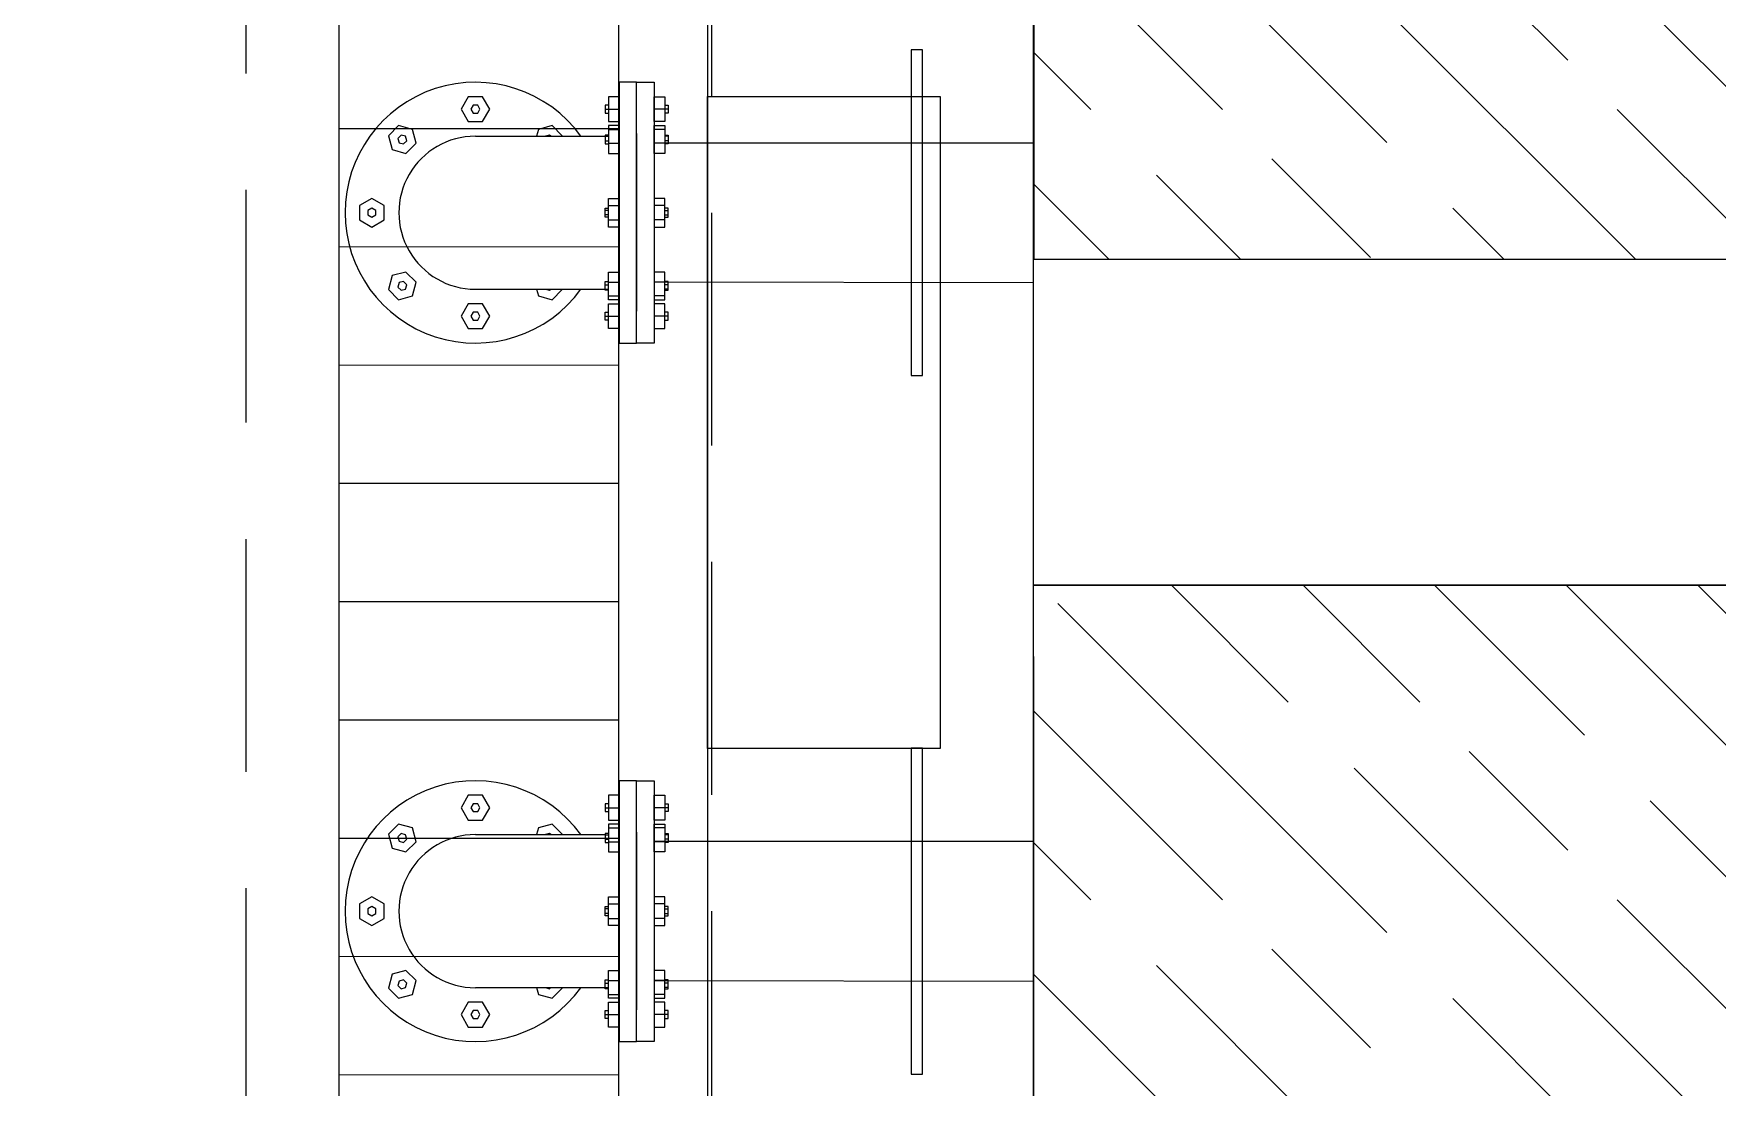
# Model space of a CAD drawing. Header units: millimetres. Extents: x 226317 to 226469, y 8188100 to 8188260.
# Drawn here: x 226395.003 to 226396.812, y 8188235.845 to 8188236.976 of the extents above; entities that cross this region are included whole.
import ezdxf

# ---------------------------------------------------------------- set-up
doc = ezdxf.new("R2010")
doc.units = ezdxf.units.MM
doc.linetypes.add('DASHDOT2', pattern=[0.5, 0.25, -0.125, 0, -0.125])
doc.linetypes.add('HIDDEN', pattern=[0.375, 0.25, -0.125])
for name, color, linetype in [('0-ACOPLES FLEXIBLES', 8, 'Continuous'), ('0-TUBERIAS', 8, 'Continuous'), ('AGUA', 8, 'DASHDOT2'), ('D_MURO', 8, 'Continuous')]:
    doc.layers.add(name, color=color, linetype=linetype)
for name, color, linetype, lineweight in [('A-ESTRUCTURA-PLACAS', 8, 'Continuous', 35), ('A-MURO ALTO', 8, 'Continuous', 30), ('A-MUROS', 8, 'Continuous', 30)]:
    doc.layers.add(name, color=color, linetype=linetype, lineweight=lineweight)

# ---------------------------------------------------------------- blocks, each defined once
blk = doc.blocks.new('ASDA')
at = {"lineweight": 0}
h = blk.add_hatch(dxfattribs=at)
h.set_pattern_fill('ANSI31', color=8, scale=0.04, angle=135)
h.set_pattern_definition([(180, (-3001.96289, -958.96481), (-5e-17, -0.127), [])])
h.paths.add_polyline_path([(-0.0456, 0.0754), (-0.3456, 0.0754), (-0.3456, -8.575), (-0.0456, -8.575)])
at = {"layer": '0-ACOPLES FLEXIBLES', "color": 8, "lineweight": 0, "elevation": 0}
for points in [[(0.269, -4.1246), (0.281, -4.1246), (0.281, -3.7746), (0.269, -3.7746)], [(0.269, -4.8746), (0.281, -4.8746), (0.281, -4.5246), (0.269, -4.5246)]]:
    blk.add_lwpolyline(points, close=True, dxfattribs=at)
at = {"layer": '0-TUBERIAS', "color": 8, "linetype": 'Continuous', "lineweight": 0}
for p, q in [((-0.06, -3.8385), (-0.0448, -3.8385)), ((-0.0261, -3.8646), (-0.0261, -3.8437)), ((-0.0261, -3.8646), (-0.0261, -3.8437)), ((0.0078, -3.8385), (-0.0073, -3.8385)), ((-0.1994, -3.8674), (-0.06, -3.8674)), ((-0.06, -3.8675), (-0.0562, -3.8675)), ((-0.0562, -3.8601), (-0.0448, -3.8601)), ((-0.0261, -3.8646), (-0.0261, -4.0346)), ((-0.0261, -3.8646), (-0.0261, -3.9438)), ((-0.0261, -3.8646), (-0.0261, -4.0346)), ((-0.0261, -3.8646), (-0.0261, -3.9438)), ((0.004, -3.8601), (-0.0073, -3.8601)), ((0.0078, -3.8675), (0.004, -3.8675)), ((-0.06, -3.8723), (-0.0562, -3.8723)), ((-0.0562, -3.875), (-0.0448, -3.875)), ((0.004, -3.875), (-0.0073, -3.875)), ((0.0078, -3.8723), (0.004, -3.8723)), ((-0.0562, -3.9419), (-0.0448, -3.9419)), ((0.004, -3.9419), (-0.0073, -3.9419)), ((-0.0562, -3.9471), (-0.06, -3.9471)), ((-0.0562, -3.952), (-0.06, -3.952)), ((-0.0562, -3.9573), (-0.0448, -3.9573)), ((-0.0261, -3.9553), (-0.0261, -4.0346)), ((-0.0261, -3.9553), (-0.0261, -4.0346)), ((0.004, -3.9573), (-0.0073, -3.9573)), ((0.004, -3.9471), (0.0078, -3.9471)), ((0.004, -3.952), (0.0078, -3.952)), ((-0.1994, -4.0317), (-0.06, -4.0317)), ((-0.06, -4.0269), (-0.0562, -4.0269)), ((-0.06, -4.0316), (-0.0562, -4.0316)), ((-0.0562, -4.0242), (-0.0448, -4.0242)), ((0.004, -4.0242), (-0.0073, -4.0242)), ((0.0078, -4.0269), (0.004, -4.0269)), ((0.0078, -4.0316), (0.004, -4.0316)), ((-0.0562, -4.039), (-0.0448, -4.039)), ((-0.0261, -4.0346), (-0.0261, -4.0554)), ((-0.0261, -4.0346), (-0.0261, -4.0554)), ((0.004, -4.039), (-0.0073, -4.039)), ((-0.06, -4.0607), (-0.0448, -4.0607)), ((0.0078, -4.0607), (-0.0073, -4.0607)), ((-0.06, -4.5885), (-0.0448, -4.5885)), ((-0.0261, -4.6146), (-0.0261, -4.5937)), ((-0.0261, -4.6146), (-0.0261, -4.5937)), ((0.0078, -4.5885), (-0.0073, -4.5885)), ((-0.0562, -4.6101), (-0.0448, -4.6101)), ((0.004, -4.6101), (-0.0073, -4.6101)), ((-0.1994, -4.6174), (-0.06, -4.6174)), ((-0.06, -4.6176), (-0.0562, -4.6176)), ((-0.06, -4.6223), (-0.0562, -4.6223)), ((-0.0562, -4.625), (-0.0448, -4.625)), ((-0.0261, -4.6146), (-0.0261, -4.7846)), ((-0.0261, -4.6146), (-0.0261, -4.6938)), ((-0.0261, -4.6146), (-0.0261, -4.7846)), ((-0.0261, -4.6146), (-0.0261, -4.6938)), ((0.004, -4.625), (-0.0073, -4.625)), ((0.0078, -4.6176), (0.004, -4.6176)), ((0.0078, -4.6223), (0.004, -4.6223)), ((-0.0562, -4.6971), (-0.06, -4.6971)), ((-0.0562, -4.702), (-0.06, -4.702)), ((-0.0562, -4.6919), (-0.0448, -4.6919)), ((0.004, -4.6919), (-0.0073, -4.6919)), ((0.004, -4.6971), (0.0078, -4.6971)), ((0.004, -4.702), (0.0078, -4.702)), ((-0.0562, -4.7073), (-0.0448, -4.7073)), ((-0.0261, -4.7053), (-0.0261, -4.7846)), ((-0.0261, -4.7053), (-0.0261, -4.7846)), ((0.004, -4.7073), (-0.0073, -4.7073)), ((-0.0562, -4.7742), (-0.0448, -4.7742)), ((0.004, -4.7742), (-0.0073, -4.7742)), ((-0.1994, -4.7817), (-0.06, -4.7817)), ((-0.06, -4.7769), (-0.0562, -4.7769)), ((-0.06, -4.7816), (-0.0562, -4.7816)), ((-0.0562, -4.789), (-0.0448, -4.789)), ((-0.0261, -4.7846), (-0.0261, -4.8054)), ((-0.0261, -4.7846), (-0.0261, -4.8054)), ((0.004, -4.789), (-0.0073, -4.789)), ((0.0078, -4.7769), (0.004, -4.7769)), ((0.0078, -4.7816), (0.004, -4.7816)), ((-0.06, -4.8107), (-0.0448, -4.8107)), ((0.0078, -4.8107), (-0.0073, -4.8107))]:
    blk.add_line(p, q, dxfattribs=at)
for points in [[(-0.0261, -4.0896), (-0.0261, -3.8096), (-0.0448, -3.8096), (-0.0448, -4.0896)], [(-0.0261, -4.0896), (-0.0261, -3.8096), (-0.0073, -3.8096), (-0.0073, -4.0896)], [(-0.2071, -3.8251), (-0.2148, -3.8385), (-0.2071, -3.8518), (-0.1917, -3.8518), (-0.184, -3.8385), (-0.1917, -3.8251)], [(-0.2019, -3.8342), (-0.2043, -3.8385), (-0.2019, -3.8427), (-0.1969, -3.8427), (-0.1945, -3.8385), (-0.1969, -3.8342)], [(-0.0562, -3.8518), (-0.0448, -3.8518), (-0.0448, -3.8251), (-0.0562, -3.8251)], [(0.004, -3.8518), (-0.0073, -3.8518), (-0.0073, -3.8251), (0.004, -3.8251)], [(-0.2928, -3.867), (-0.2889, -3.8819), (-0.274, -3.8859), (-0.2631, -3.875), (-0.2671, -3.8601), (-0.2819, -3.8561)], [(-0.2827, -3.8698), (-0.2814, -3.8745), (-0.2767, -3.8758), (-0.2732, -3.8723), (-0.2745, -3.8675), (-0.2792, -3.8663)], [(-0.0562, -3.8859), (-0.0448, -3.8859), (-0.0448, -3.8561), (-0.0562, -3.8561)], [(0.004, -3.8859), (-0.0073, -3.8859), (-0.0073, -3.8561), (0.004, -3.8561)], [(-0.3238, -3.9573), (-0.3105, -3.965), (-0.2972, -3.9573), (-0.2972, -3.9419), (-0.3105, -3.9342), (-0.3238, -3.9419)], [(-0.0562, -3.9342), (-0.0448, -3.9342), (-0.0448, -3.965), (-0.0562, -3.965)], [(0.004, -3.9342), (-0.0073, -3.9342), (-0.0073, -3.965), (0.004, -3.965)], [(-0.3148, -3.952), (-0.3105, -3.9545), (-0.3062, -3.952), (-0.3062, -3.9471), (-0.3105, -3.9447), (-0.3148, -3.9471)], [(-0.2819, -4.043), (-0.2671, -4.039), (-0.2631, -4.0242), (-0.274, -4.0133), (-0.2889, -4.0172), (-0.2928, -4.0321)], [(-0.0562, -4.0133), (-0.0448, -4.0133), (-0.0448, -4.043), (-0.0562, -4.043)], [(0.004, -4.0133), (-0.0073, -4.0133), (-0.0073, -4.043), (0.004, -4.043)], [(-0.2792, -4.0329), (-0.2745, -4.0316), (-0.2732, -4.0269), (-0.2767, -4.0234), (-0.2814, -4.0247), (-0.2827, -4.0294)], [(-0.1917, -4.074), (-0.184, -4.0607), (-0.1917, -4.0473), (-0.2071, -4.0473), (-0.2148, -4.0607), (-0.2071, -4.074)], [(-0.0562, -4.0473), (-0.0448, -4.0473), (-0.0448, -4.074), (-0.0562, -4.074)], [(0.004, -4.0473), (-0.0073, -4.0473), (-0.0073, -4.074), (0.004, -4.074)], [(-0.1969, -4.0649), (-0.1945, -4.0607), (-0.1969, -4.0564), (-0.2019, -4.0564), (-0.2043, -4.0607), (-0.2019, -4.0649)], [(-0.2071, -4.5751), (-0.2148, -4.5885), (-0.2071, -4.6018), (-0.1917, -4.6018), (-0.184, -4.5885), (-0.1917, -4.5751)], [(-0.0562, -4.6018), (-0.0448, -4.6018), (-0.0448, -4.5751), (-0.0562, -4.5751)], [(-0.0261, -4.8396), (-0.0261, -4.5596), (-0.0448, -4.5596), (-0.0448, -4.8396)], [(-0.0261, -4.8396), (-0.0261, -4.5596), (-0.0073, -4.5596), (-0.0073, -4.8396)], [(0.004, -4.6018), (-0.0073, -4.6018), (-0.0073, -4.5751), (0.004, -4.5751)], [(-0.2019, -4.5842), (-0.2043, -4.5885), (-0.2019, -4.5927), (-0.1969, -4.5927), (-0.1945, -4.5885), (-0.1969, -4.5842)], [(-0.2928, -4.617), (-0.2889, -4.6319), (-0.274, -4.6359), (-0.2631, -4.625), (-0.2671, -4.6101), (-0.2819, -4.6061)], [(-0.0562, -4.6359), (-0.0448, -4.6359), (-0.0448, -4.6061), (-0.0562, -4.6061)], [(0.004, -4.6359), (-0.0073, -4.6359), (-0.0073, -4.6061), (0.004, -4.6061)], [(-0.2827, -4.6198), (-0.2814, -4.6245), (-0.2767, -4.6258), (-0.2732, -4.6223), (-0.2745, -4.6176), (-0.2792, -4.6163)], [(-0.3238, -4.7073), (-0.3105, -4.715), (-0.2972, -4.7073), (-0.2972, -4.6919), (-0.3105, -4.6842), (-0.3238, -4.6919)], [(-0.0562, -4.6842), (-0.0448, -4.6842), (-0.0448, -4.715), (-0.0562, -4.715)], [(0.004, -4.6842), (-0.0073, -4.6842), (-0.0073, -4.715), (0.004, -4.715)], [(-0.3148, -4.702), (-0.3105, -4.7045), (-0.3062, -4.702), (-0.3062, -4.6971), (-0.3105, -4.6947), (-0.3148, -4.6971)], [(-0.2819, -4.793), (-0.2671, -4.789), (-0.2631, -4.7742), (-0.274, -4.7633), (-0.2889, -4.7672), (-0.2928, -4.7821)], [(-0.2792, -4.7829), (-0.2745, -4.7816), (-0.2732, -4.7769), (-0.2767, -4.7734), (-0.2814, -4.7747), (-0.2827, -4.7794)], [(-0.0562, -4.7633), (-0.0448, -4.7633), (-0.0448, -4.793), (-0.0562, -4.793)], [(0.004, -4.7633), (-0.0073, -4.7633), (-0.0073, -4.793), (0.004, -4.793)], [(-0.1917, -4.824), (-0.184, -4.8107), (-0.1917, -4.7973), (-0.2071, -4.7973), (-0.2148, -4.8107), (-0.2071, -4.824)], [(-0.1969, -4.8149), (-0.1945, -4.8107), (-0.1969, -4.8064), (-0.2019, -4.8064), (-0.2043, -4.8107), (-0.2019, -4.8149)], [(-0.0562, -4.7973), (-0.0448, -4.7973), (-0.0448, -4.824), (-0.0562, -4.824)], [(0.004, -4.7973), (-0.0073, -4.7973), (-0.0073, -4.824), (0.004, -4.824)]]:
    blk.add_lwpolyline(points, close=True, dxfattribs=at)
for points in [[(-0.0562, -3.8342), (-0.06, -3.8342), (-0.06, -3.8427), (-0.0562, -3.8427)], [(-0.0448, -3.8423), (-0.0448, -3.8423), (-0.0448, -3.8338)], [(-0.0073, -3.8423), (-0.0073, -3.8423), (-0.0073, -3.8338)], [(0.004, -3.8342), (0.0078, -3.8342), (0.0078, -3.8427), (0.004, -3.8427)], [(-0.1061, -3.8674), (-0.106, -3.867), (-0.1169, -3.8561), (-0.1317, -3.8601), (-0.1337, -3.8674)], [(-0.1184, -3.8674), (-0.1196, -3.8663), (-0.1239, -3.8674)], [(-0.0562, -3.8663), (-0.06, -3.8663), (-0.06, -3.8758), (-0.0562, -3.8758)], [(-0.0448, -3.8753), (-0.0448, -3.8753), (-0.0448, -3.8668)], [(-0.0073, -3.8753), (-0.0073, -3.8753), (-0.0073, -3.8668)], [(0.004, -3.8663), (0.0078, -3.8663), (0.0078, -3.8758), (0.004, -3.8758)], [(-0.0562, -3.9545), (-0.06, -3.9545), (-0.06, -3.9447), (-0.0562, -3.9447)], [(-0.0448, -3.9453), (-0.0448, -3.9453), (-0.0448, -3.9538)], [(-0.0073, -3.9453), (-0.0073, -3.9453), (-0.0073, -3.9538)], [(0.004, -3.9545), (0.0078, -3.9545), (0.0078, -3.9447), (0.004, -3.9447)], [(-0.1337, -4.0317), (-0.1317, -4.039), (-0.1169, -4.043), (-0.106, -4.0321), (-0.1061, -4.0317)], [(-0.1239, -4.0317), (-0.1196, -4.0329), (-0.1184, -4.0317)], [(-0.0562, -4.0329), (-0.06, -4.0329), (-0.06, -4.0234), (-0.0562, -4.0234)], [(-0.0448, -4.0239), (-0.0448, -4.0239), (-0.0448, -4.0324)], [(-0.0073, -4.0239), (-0.0073, -4.0239), (-0.0073, -4.0324)], [(0.004, -4.0329), (0.0078, -4.0329), (0.0078, -4.0234), (0.004, -4.0234)], [(-0.0562, -4.0649), (-0.06, -4.0649), (-0.06, -4.0564), (-0.0562, -4.0564)], [(-0.0448, -4.0569), (-0.0448, -4.0569), (-0.0448, -4.0654)], [(-0.0073, -4.0569), (-0.0073, -4.0569), (-0.0073, -4.0654)], [(0.004, -4.0649), (0.0078, -4.0649), (0.0078, -4.0564), (0.004, -4.0564)], [(-0.0562, -4.5842), (-0.06, -4.5842), (-0.06, -4.5927), (-0.0562, -4.5927)], [(-0.0448, -4.5923), (-0.0448, -4.5923), (-0.0448, -4.5838)], [(-0.0073, -4.5923), (-0.0073, -4.5923), (-0.0073, -4.5838)], [(0.004, -4.5842), (0.0078, -4.5842), (0.0078, -4.5927), (0.004, -4.5927)], [(-0.1061, -4.6174), (-0.106, -4.617), (-0.1169, -4.6061), (-0.1317, -4.6101), (-0.1337, -4.6174)], [(-0.1184, -4.6174), (-0.1196, -4.6163), (-0.1239, -4.6174)], [(-0.0562, -4.6163), (-0.06, -4.6163), (-0.06, -4.6258), (-0.0562, -4.6258)], [(-0.0448, -4.6253), (-0.0448, -4.6253), (-0.0448, -4.6168)], [(-0.0073, -4.6253), (-0.0073, -4.6253), (-0.0073, -4.6168)], [(0.004, -4.6163), (0.0078, -4.6163), (0.0078, -4.6258), (0.004, -4.6258)], [(-0.0562, -4.7045), (-0.06, -4.7045), (-0.06, -4.6947), (-0.0562, -4.6947)], [(-0.0448, -4.6953), (-0.0448, -4.6953), (-0.0448, -4.7038)], [(-0.0073, -4.6953), (-0.0073, -4.6953), (-0.0073, -4.7038)], [(0.004, -4.7045), (0.0078, -4.7045), (0.0078, -4.6947), (0.004, -4.6947)], [(-0.0562, -4.7829), (-0.06, -4.7829), (-0.06, -4.7734), (-0.0562, -4.7734)], [(-0.0448, -4.7739), (-0.0448, -4.7739), (-0.0448, -4.7824)], [(-0.0073, -4.7739), (-0.0073, -4.7739), (-0.0073, -4.7824)], [(0.004, -4.7829), (0.0078, -4.7829), (0.0078, -4.7734), (0.004, -4.7734)], [(-0.1337, -4.7817), (-0.1317, -4.789), (-0.1169, -4.793), (-0.106, -4.7821), (-0.1061, -4.7817)], [(-0.1239, -4.7817), (-0.1196, -4.7829), (-0.1184, -4.7817)], [(-0.0562, -4.8149), (-0.06, -4.8149), (-0.06, -4.8064), (-0.0562, -4.8064)], [(-0.0448, -4.8069), (-0.0448, -4.8069), (-0.0448, -4.8154)], [(-0.0073, -4.8069), (-0.0073, -4.8069), (-0.0073, -4.8154)], [(0.004, -4.8149), (0.0078, -4.8149), (0.0078, -4.8064), (0.004, -4.8064)]]:
    blk.add_lwpolyline(points, dxfattribs=at)
for centre in [(-0.1994, -3.9496), (-0.1994, -4.6996)]:
    blk.add_arc(centre, 0.14, 35.9319, 324.0681, dxfattribs=at)
for centre in [(-0.1994, -3.9496), (-0.1994, -4.6996)]:
    blk.add_ellipse(centre, major_axis=(-0.0822, 0), ratio=0.999474, start_param=4.712389, end_param=7.853982, dxfattribs=at)
at = {"layer": 'AGUA', "color": 8, "linetype": 'Continuous', "lineweight": 0}
for p, q in [((-0.0073, -3.8746), (0.4, -3.8746)), ((-0.0073, -4.0239), (0.4, -4.0246)), ((-0.0073, -4.6246), (0.4, -4.6246)), ((-0.0073, -4.7739), (0.4, -4.7746))]:
    blk.add_line(p, q, dxfattribs=at)
at = {"layer": 'D_MURO', "color": 8, "linetype": 'HIDDEN', "lineweight": 0}
blk.add_lwpolyline([(0.0544, 0.1754), (0.0544, -8.675), (-0.4456, -8.675), (-0.4456, 0.1754)], close=True, dxfattribs=at)
at = {"layer": 'D_MURO', "color": 8, "lineweight": 0}
blk.add_lwpolyline([(-0.3456, -8.575), (-0.3456, 0.0754), (-0.0456, 0.0754), (-0.0456, -8.575)], close=True, dxfattribs=at)
blk = doc.blocks.new('arq. estac.')
at = {"lineweight": 0, "transparency": 33554687}
h = blk.add_hatch(dxfattribs=at)
h.set_pattern_fill('GOST_WOOD', color=8, scale=0.05, angle=45)
h.set_pattern_definition([(135, (295.42204, 4.6443), (0.212132034356, 0.212132034356), [0.5, -0.1]), (135, (295.56346, 4.6443), (0.212132034356, 0.212132034356), [0.3, -0.075, 0.15, -0.075]), (135, (295.74024, 4.60893), (0.212132034356, 0.212132034356), [0.5, -0.1])])
h.paths.add_polyline_path([(226691.4991, 8188241.0293), (226691.4991, 8188236.7039), (226699.4491, 8188236.7039), (226699.4491, 8188241.0293)])
h.paths.add_polyline_path([(226699.4491, 8188241.3793), (226699.4491, 8188245.2043), (226691.4995, 8188245.2043), (226691.4996, 8188241.3793)])
at = {"color": 8, "lineweight": 0, "transparency": 33554559}
for points in [[(226699.4491, 8188241.3793), (226699.4491, 8188245.2043), (226691.4995, 8188245.2043), (226691.4996, 8188241.3793)], [(226691.4991, 8188241.0293), (226691.4991, 8188236.7039), (226699.4491, 8188236.7039), (226699.4491, 8188241.0293)]]:
    blk.add_lwpolyline(points, close=True, dxfattribs=at)
at = {"layer": 'A-ESTRUCTURA-PLACAS', "color": 8, "lineweight": 0}
blk.add_lwpolyline([(226691.1491, 8188241.5539), (226691.3991, 8188241.5539), (226691.3991, 8188240.8539), (226691.1491, 8188240.8539)], close=True, dxfattribs=at)
at = {"layer": 'A-MURO ALTO', "color": 8, "lineweight": 0}
for points in [[(226691.4996, 8188241.3793), (226699.4491, 8188241.3793)], [(226691.4996, 8188241.0293), (226699.4491, 8188241.0293)]]:
    blk.add_lwpolyline(points, dxfattribs=at)
at = {"layer": 'A-MUROS', "color": 8, "lineweight": 0}
blk.add_lwpolyline([(226687.4736, 8188252.5539), (226691.0992, 8188252.5539), (226691.0992, 8188247.7042), (226688.4736, 8188247.7041), (226688.4736, 8188247.5541), (226693.7991, 8188247.5539), (226693.7991, 8188245.5543), (226691.1492, 8188245.5543), (226691.1492, 8188236.7039), (226685.2891, 8188236.7039), (226685.2891, 8188247.554), (226687.4736, 8188247.5544), (226687.4736, 8188249.7543), (226690.0992, 8188249.7543), (226690.0992, 8188249.9037)], dxfattribs=at)
blk.add_lwpolyline([(226699.4491, 8188245.2043), (226699.4491, 8188236.7039), (226691.4996, 8188236.7039), (226691.4995, 8188245.2043)], close=True, dxfattribs=at)
blk.add_blockref('ASDA', (226691.0991, 8188245.3789, 0))

msp = doc.modelspace()

# ---------------------------------------------------------------- block references
msp.add_blockref('arq. estac.', (-295.422, -4.6455))

doc.saveas('drawing.dxf')
